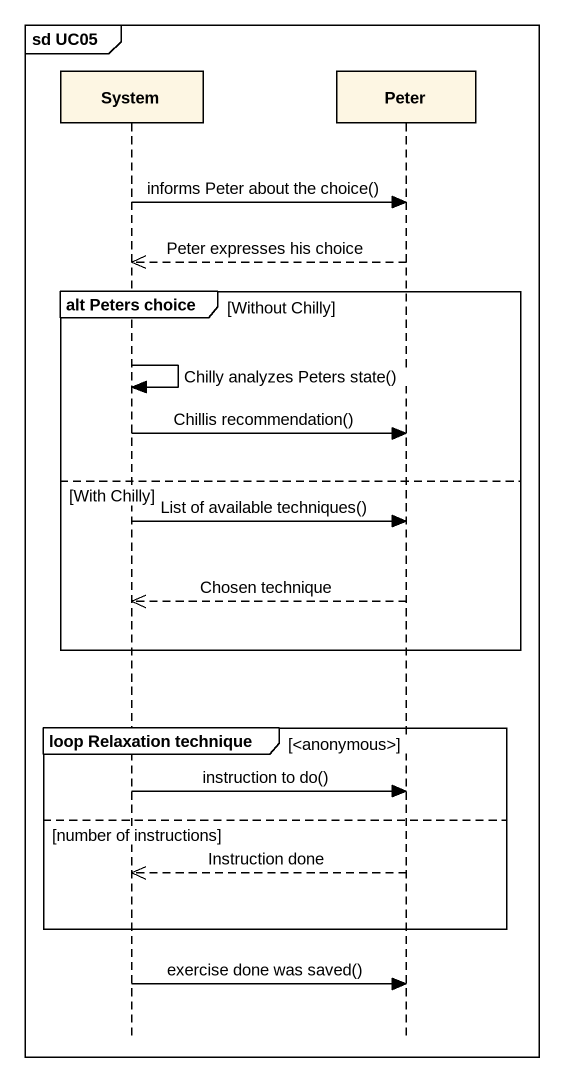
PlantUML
@startuml
mainframe sd UC05
hide footbox
participant System
participant Peter

System -> Peter : informs Peter about the choice()
Peter -->> System : Peter expresses his choice
group alt Peters choice [Without Chilly]
  System -> System : Chilly analyzes Peters state()
  System -> Peter : Chillis recommendation()
else With Chilly
  System -> Peter : List of available techniques()
  Peter -->> System : Chosen technique
end
group loop Relaxation technique [<anonymous>]
  System -> Peter : instruction to do()
else number of instructions
  Peter -->> System : Instruction done
end
System -> Peter : exercise done was saved()
@enduml
